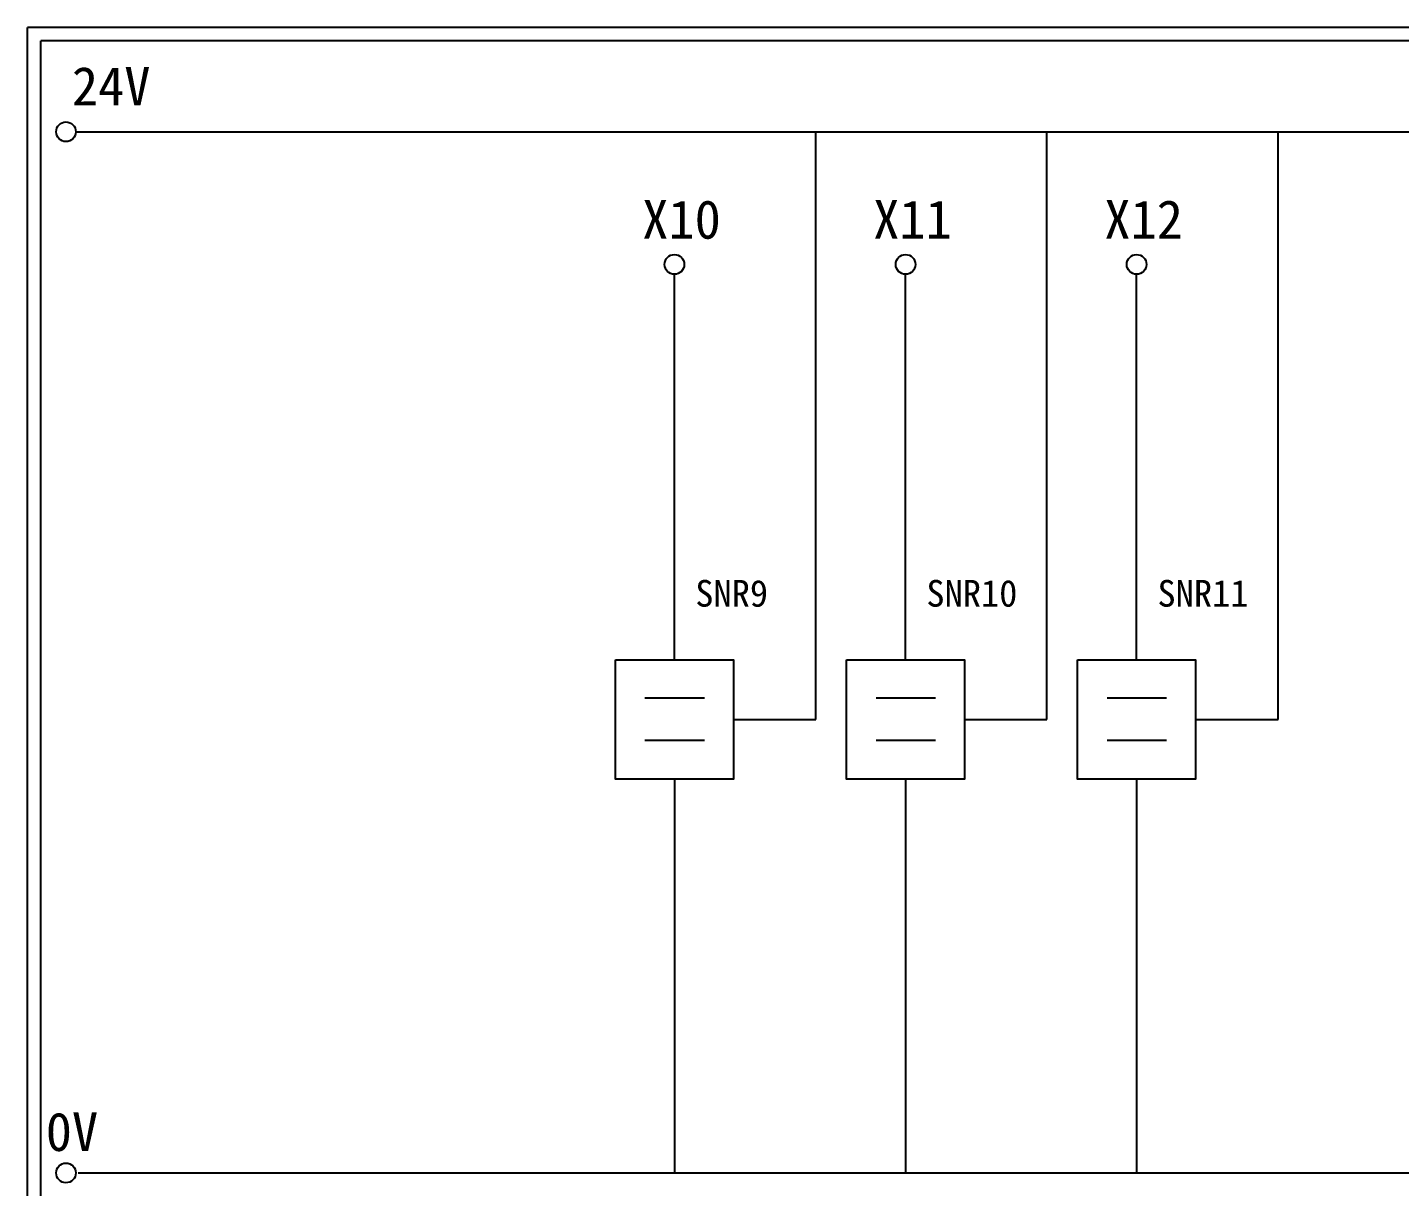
# Model space of a CAD drawing. Extents: x 275 to 562, y 265 to 469.
# Drawn here: x 274.9 to 403.1, y 360.6 to 468.9 of the extents above; entities that cross this region are included whole.
import ezdxf

# ---------------------------------------------------------------- set-up
doc = ezdxf.new("R2010")
doc.units = 0
doc.layers.get('0').update_dxf_attribs({"linetype": 'CONTINUOUS'})
doc.layers.add('圖框層', color=7, linetype='CONTINUOUS')
doc.layers.add('標尺寸層', color=3, linetype='CONTINUOUS')
doc.styles.add('STSL', font='KAIU.TTF')

msp = doc.modelspace()

# ---------------------------------------------------------------- linework, layer by layer
for p, q in [((348.59, 404.26), (348.59, 459.17)), ((370.19, 404.26), (370.19, 459.17)), ((391.79, 404.26), (391.79, 459.17)), ((335.37, 409.84), (335.37, 445.86)), ((356.97, 409.84), (356.97, 445.86)), ((378.57, 409.84), (378.57, 445.86)), ((340.88, 404.26), (348.59, 404.26)), ((362.48, 404.26), (370.19, 404.26)), ((384.08, 404.26), (391.79, 404.26)), ((335.37, 398.68), (335.37, 361.9)), ((356.97, 398.68), (356.97, 361.9)), ((378.57, 398.68), (378.57, 361.9))]:
    msp.add_line(p, q)
for points in [[(329.86, 409.84), (340.88, 409.84), (340.88, 398.68), (329.86, 398.68)], [(351.46, 409.84), (362.48, 409.84), (362.48, 398.68), (351.46, 398.68)], [(373.05, 409.84), (384.08, 409.84), (384.08, 398.68), (373.05, 398.68)]]:
    msp.add_lwpolyline(points, close=True)
at = {"layer": '圖框層', "color": 7}
for p, q in [((561.9, 468.91), (274.9, 468.91)), ((274.9, 264.95), (274.9, 468.91)), ((560.65, 467.66), (276.15, 467.66)), ((276.15, 266.2), (276.15, 467.66))]:
    msp.add_line(p, q, dxfattribs=at)
at = {"layer": '標尺寸層', "color": 7}
for p, q in [((279.42, 459.17), (557.02, 459.17)), ((332.61, 406.29), (338.18, 406.29)), ((354.21, 406.29), (359.78, 406.29)), ((375.81, 406.29), (381.37, 406.29)), ((332.61, 402.32), (338.18, 402.32)), ((354.21, 402.32), (359.78, 402.32)), ((375.81, 402.32), (381.37, 402.32)), ((279.63, 361.9), (557.5, 361.9))]:
    msp.add_line(p, q, dxfattribs=at)
for centre in [(278.5, 459.17), (335.37, 446.78), (356.97, 446.78), (378.57, 446.78), (278.5, 361.9)]:
    msp.add_circle(centre, 0.92, dxfattribs=at)

# ---------------------------------------------------------------- texts
at = {"layer": '圖框層', "color": 4, "style": 'STSL'}
for s, height, p in [('24V', 3.6, (279.05, 461.63)), ('X10', 3.6, (332.36, 449.18)), ('X11', 3.6, (353.95, 449.18)), ('X12', 3.6, (375.55, 449.18)), ('SNR9', 2.5, (337.32, 414.8)), ('SNR10', 2.5, (358.92, 414.8)), ('SNR11', 2.5, (380.52, 414.8)), ('0V', 3.6, (276.61, 363.95))]:
    msp.add_text(s, height=height, dxfattribs=at).set_placement(p)

doc.saveas('drawing.dxf')
